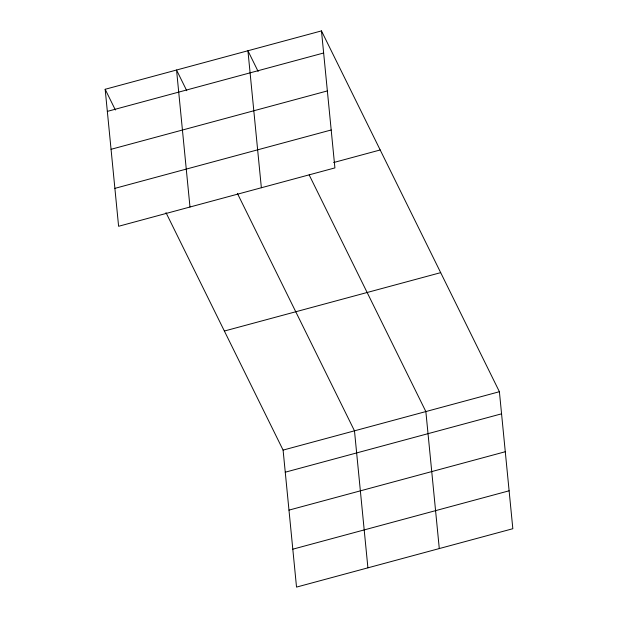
<?xml version="1.0" encoding="UTF-8"?>
<svg xmlns="http://www.w3.org/2000/svg" width="618" height="618" viewBox="0 0 618 618"><rect width="100%" height="100%" fill="white"/><g stroke="black" fill="none" stroke-linecap="round" stroke-linejoin="round"><path stroke-width="0.93" d="M321.476 30.9L334.91 167.903L118.602 226.281L105.168 89.286L321.476 30.9L499.398 391.719L512.832 528.714L296.524 587.1L283.09 450.097L165.979 212.615M107.331 111.387L323.639 53.001M111.047 149.301L327.362 90.916M114.878 188.366L331.194 129.981M333.643 162.534L380.194 149.965M224.373 331.032L440.688 272.646M283.09 450.097L499.398 391.719M285.261 472.198L501.569 413.821M288.977 510.12L505.285 451.735M292.808 549.186L509.116 490.8M258.139 71.456L247.926 50.753L261.36 187.748M309.17 174.933L425.856 411.565L439.29 548.568M186.76 90.722L176.547 70.019L189.981 207.015M237.366 193.341L354.477 430.831L367.911 567.834M105.168 89.286L115.381 109.989"/></g></svg>
